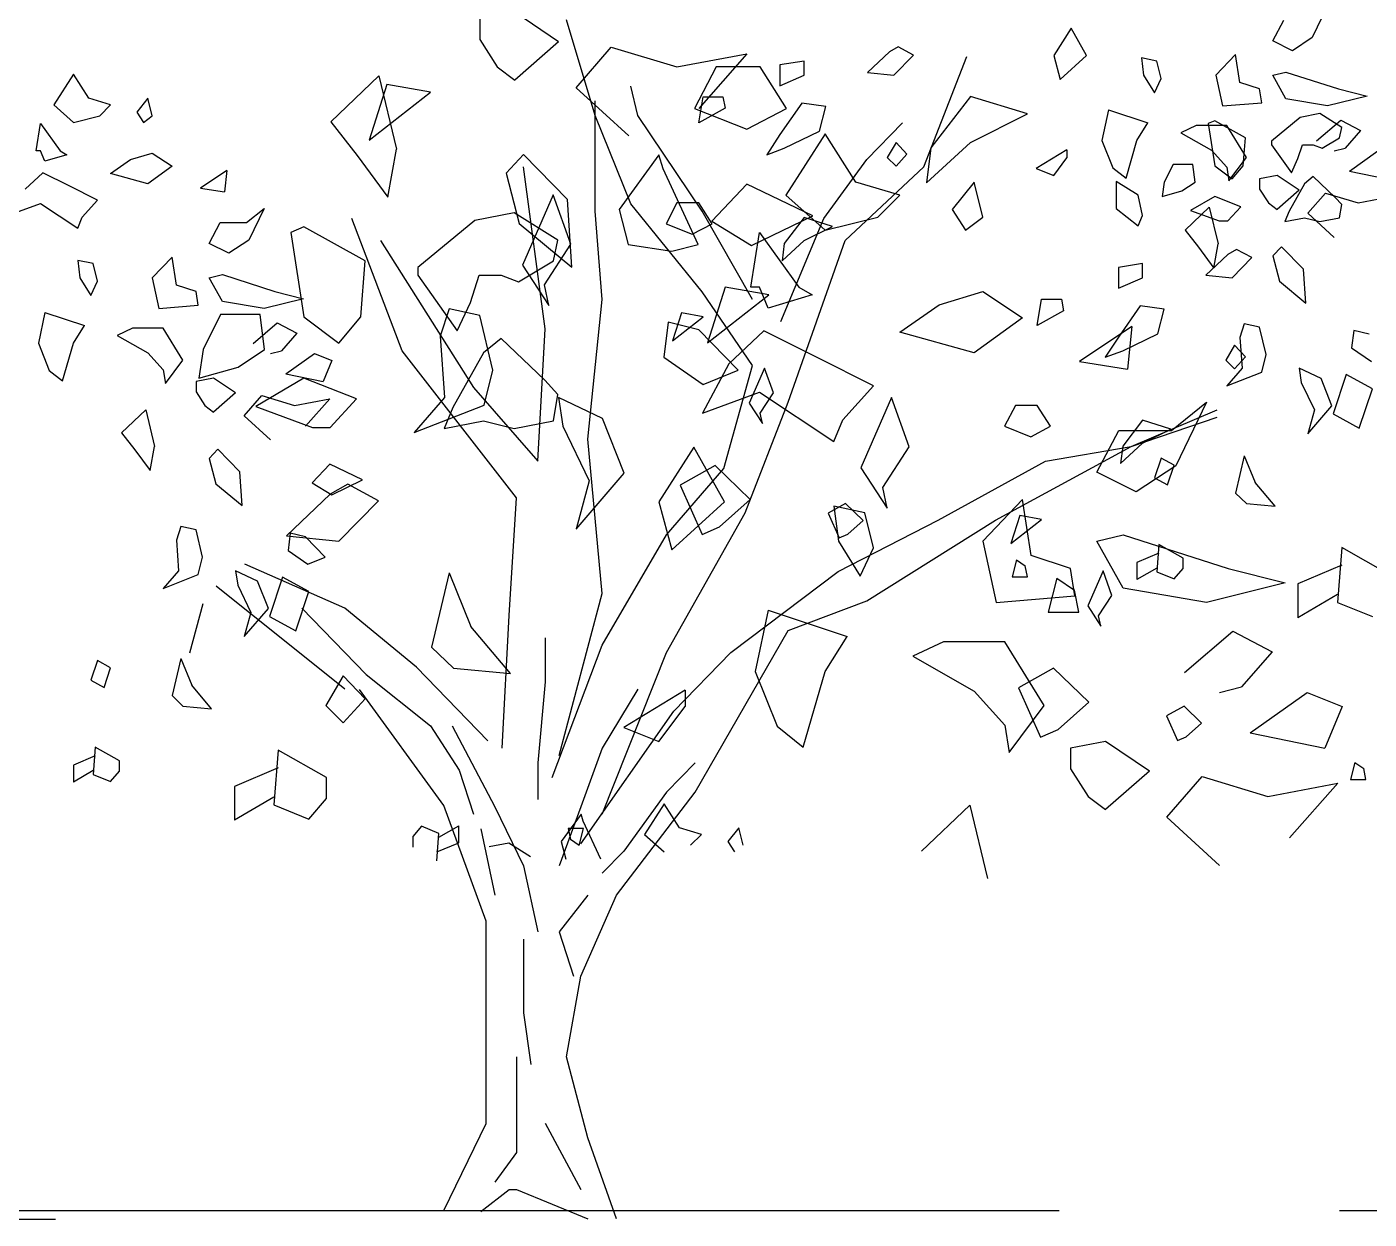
# Model space of a CAD drawing. Extents: x 325727 to 327590, y 63665 to 64664.
# Drawn here: x 326430.6 to 326909.3, y 63671.1 to 64096.4 of the extents above; entities that cross this region are included whole.
import ezdxf

# ---------------------------------------------------------------- set-up
doc = ezdxf.new("R2010")
doc.units = 0
doc.header["$MEASUREMENT"] = 0
doc.layers.get('0').update_dxf_attribs({"linetype": 'CONTINUOUS'})

msp = doc.modelspace()

# ---------------------------------------------------------------- linework, layer by layer
at = {"color": 7, "linetype": 'CONTINUOUS'}
for p, q in [((326620.25, 64091.08), (326604.62, 64101.62)), ((326894.5, 64103.91), (326889.03, 64092.58)), ((326592.12, 64099.28), (326592.12, 64091.86)), ((326633.25, 64064.78), (326623.06, 64098.89)), ((326803.09, 64095.91), (326796.84, 64086.14)), ((326808.56, 64086.14), (326803.09, 64095.91)), ((326874.97, 64091.41), (326878.88, 64098.83)), ((326592.12, 64091.86), (326598.38, 64082.09)), ((326620.25, 64091.08), (326604.62, 64077.41)), ((326882, 64087.89), (326874.97, 64091.41)), ((326889.03, 64092.58), (326882, 64087.89)), ((326626.5, 64074.67), (326639, 64089.12)), ((326639, 64089.12), (326662.44, 64082.09)), ((326662.44, 64082.09), (326687.44, 64086.78)), ((326687.44, 64086.78), (326670.25, 64067.25)), ((326738.25, 64087.5), (326730.44, 64080.08)), ((326741.38, 64089.27), (326738.25, 64087.5)), ((326739.81, 64079.11), (326746.84, 64086.33)), ((326746.84, 64086.33), (326741.38, 64089.27)), ((326796.84, 64086.14), (326799.19, 64077.55)), ((326799.19, 64077.55), (326808.56, 64086.14)), ((326861.69, 64086.53), (326854.66, 64079.11)), ((326863.25, 64076.56), (326861.69, 64086.53)), ((326598.38, 64082.09), (326604.62, 64077.41)), ((326676.5, 64082.09), (326668.69, 64067.25)), ((326692.12, 64082.09), (326676.5, 64082.09)), ((326701.5, 64067.25), (326692.12, 64082.09)), ((326707.78, 64084.19), (326699.19, 64082.81)), ((326699.19, 64082.81), (326699.19, 64075.39)), ((326707.78, 64079.11), (326707.78, 64084.19)), ((326750.56, 64046.41), (326765.84, 64085.77)), ((326828.09, 64085.36), (326828.88, 64079.11)), ((326833.56, 64084.19), (326828.09, 64085.36)), ((326835.12, 64077.94), (326833.56, 64084.19)), ((326447.22, 64079.48), (326440.19, 64068.55)), ((326452.69, 64070.89), (326447.22, 64079.48)), ((326556.19, 64078.97), (326539, 64062.56)), ((326556.19, 64078.97), (326562.44, 64052.8)), ((326699.19, 64075.39), (326707.78, 64079.11)), ((326730.44, 64080.08), (326739.81, 64079.11)), ((326828.88, 64079.11), (326832.78, 64072.86)), ((326832.78, 64072.86), (326835.12, 64077.94)), ((326854.66, 64079.11), (326857, 64068.17)), ((326870.28, 64074.22), (326863.25, 64076.56)), ((326874.97, 64079.11), (326879.66, 64080.28)), ((326879.66, 64070.7), (326874.97, 64079.11)), ((326879.66, 64080.28), (326898.41, 64074.22)), ((326558.94, 64075.86), (326552.69, 64055.94)), ((326552.69, 64055.94), (326574.56, 64073.12)), ((326574.56, 64073.12), (326558.94, 64075.86)), ((326645.25, 64057.48), (326626.5, 64074.67)), ((326648.56, 64064.78), (326646, 64075.27)), ((326871.06, 64069.34), (326870.28, 64074.22)), ((326898.41, 64074.22), (326908.56, 64071.69)), ((326440.19, 64068.55), (326447.22, 64062.3)), ((326460.5, 64068.55), (326452.69, 64070.89)), ((326456.59, 64064.64), (326460.5, 64068.55)), ((326473.78, 64070.89), (326469.88, 64066)), ((326475.34, 64064.64), (326473.78, 64070.89)), ((326633.25, 64030.66), (326633.25, 64070.02)), ((326668.69, 64067.25), (326687.44, 64059.83)), ((326670.28, 64062.11), (326671.84, 64071.48)), ((326679.66, 64067.39), (326670.28, 64062.11)), ((326671.84, 64071.48), (326678.88, 64071.48)), ((326678.88, 64071.48), (326679.66, 64067.39)), ((326687.44, 64059.83), (326701.5, 64067.25)), ((326707, 64069.14), (326699.19, 64058.02)), ((326715.59, 64067.97), (326707, 64069.14)), ((326713.25, 64059.19), (326715.59, 64067.97)), ((326767.12, 64071.55), (326753.06, 64053.19)), ((326787.44, 64065.3), (326767.12, 64071.55)), ((326857, 64068.17), (326871.06, 64069.34)), ((326894.5, 64068.17), (326879.66, 64070.7)), ((326908.56, 64071.69), (326894.5, 64068.17)), ((326447.22, 64062.3), (326456.59, 64064.64)), ((326469.88, 64066), (326472.22, 64062.3)), ((326472.22, 64062.3), (326475.34, 64064.64)), ((326539, 64062.56), (326548.38, 64050.45)), ((326646, 64033.29), (326633.25, 64064.78)), ((326671.5, 64030.66), (326648.56, 64064.78)), ((326730.16, 64049.03), (326742.91, 64062.16)), ((326767.12, 64055.14), (326787.44, 64065.3)), ((326816.38, 64066.8), (326814.03, 64055.86)), ((326816.38, 64066.8), (326830.44, 64062.11)), ((326854.25, 64062.88), (326851.91, 64061.91)), ((326865.19, 64056.83), (326854.25, 64062.88)), ((326884.72, 64064.05), (326874.56, 64055.66)), ((326891.75, 64065.42), (326884.72, 64064.05)), ((326890.59, 64055.67), (326899.19, 64063.09)), ((326899.56, 64060.53), (326891.75, 64065.42)), ((326899.19, 64063.09), (326906.22, 64059.38)), ((326433.94, 64052.14), (326435.5, 64061.91)), ((326435.5, 64061.91), (326442.53, 64052.14)), ((326699.19, 64058.02), (326694.5, 64050.78)), ((326700.75, 64053.12), (326713.25, 64059.19)), ((326715.34, 64058.2), (326701.28, 64036.33)), ((326726.28, 64041.02), (326715.34, 64058.2)), ((326826.53, 64055.86), (326830.44, 64062.11)), ((326847.62, 64061.14), (326842.16, 64058.59)), ((326842.16, 64058.59), (326853.09, 64052.34)), ((326858.56, 64061.14), (326847.62, 64061.14)), ((326851.91, 64061.91), (326854.25, 64046.86)), ((326865.59, 64049.81), (326858.56, 64061.14)), ((326898.78, 64056.83), (326899.56, 64060.53)), ((326906.22, 64059.38), (326900.75, 64053.12)), ((326559.31, 64035.61), (326562.44, 64052.8)), ((326694.5, 64050.78), (326700.75, 64053.12)), ((326740.59, 64055.08), (326737.47, 64049.81)), ((326744.5, 64050.98), (326740.59, 64055.08)), ((326751.5, 64040.69), (326767.12, 64055.14)), ((326753.06, 64053.19), (326751.5, 64040.69)), ((326814.03, 64055.86), (326817.94, 64046.09)), ((326822.62, 64042.39), (326826.53, 64055.86)), ((326864.41, 64046.86), (326865.19, 64056.83)), ((326874.56, 64055.66), (326874.56, 64054.28)), ((326874.56, 64054.28), (326881.59, 64044.33)), ((326883.94, 64049.41), (326885.5, 64054.28)), ((326885.5, 64054.28), (326889.41, 64054.28)), ((326889.41, 64054.28), (326892.53, 64053.11)), ((326892.53, 64053.11), (326898.78, 64056.83)), ((326896.84, 64052.16), (326900.75, 64053.12)), ((326435.5, 64052.14), (326433.94, 64052.14)), ((326437.06, 64048.42), (326435.5, 64052.14)), ((326444.88, 64050.77), (326437.06, 64048.42)), ((326442.53, 64052.14), (326444.88, 64050.77)), ((326460.5, 64044.12), (326467.53, 64049.02)), ((326467.53, 64049.02), (326475.34, 64051.36)), ((326475.34, 64051.36), (326482.38, 64046.67)), ((326548.38, 64050.45), (326559.31, 64035.61)), ((326607.75, 64050.84), (326601.5, 64044.2)), ((326623.38, 64034.83), (326607.75, 64050.84)), ((326655.97, 64050.78), (326641.91, 64031.25)), ((326657.53, 64045.7), (326655.97, 64050.78)), ((326714.88, 64028.04), (326730.16, 64049.03)), ((326737.47, 64049.81), (326740.59, 64046.69)), ((326740.59, 64046.69), (326744.5, 64050.98)), ((326801.53, 64052.55), (326790.59, 64045.91)), ((326796.84, 64043.36), (326801.53, 64049.61)), ((326801.53, 64052.55), (326801.53, 64049.61)), ((326853.09, 64052.34), (326858.56, 64046.3)), ((326859.34, 64041.41), (326865.59, 64049.81)), ((326881.59, 64044.33), (326883.94, 64049.41)), ((326902.31, 64044.92), (326912.47, 64052.16)), ((326436.28, 64044.33), (326430.03, 64038.47)), ((326445.66, 64039.64), (326436.28, 64044.33)), ((326473.78, 64040.42), (326460.5, 64044.12)), ((326482.38, 64046.67), (326473.78, 64040.42)), ((326501.91, 64045.11), (326492.53, 64038.86)), ((326501.91, 64045.11), (326501.12, 64037.48)), ((326601.5, 64044.2), (326606.19, 64026.23)), ((326615.41, 63988.68), (326607.78, 64046.41)), ((326670.03, 64018.75), (326657.53, 64045.7)), ((326722.5, 64020.17), (326750.56, 64046.41)), ((326790.59, 64045.91), (326796.84, 64043.36)), ((326817.94, 64046.09), (326822.62, 64042.39)), ((326839.41, 64047.25), (326836.28, 64041)), ((326846.44, 64047.25), (326839.41, 64047.25)), ((326847.22, 64041), (326846.44, 64047.25)), ((326854.25, 64046.86), (326860.5, 64042.17)), ((326858.56, 64046.3), (326859.34, 64041.41)), ((326860.5, 64042.17), (326864.41, 64046.86)), ((326876.53, 64043.36), (326870.28, 64042.19)), ((326884.34, 64038.09), (326876.53, 64043.36)), ((326902.31, 64044.92), (326915.59, 64042.19)), ((326455.81, 64034.56), (326445.66, 64039.64)), ((326492.53, 64038.86), (326501.12, 64037.48)), ((326687.44, 64040.3), (326674.94, 64027.02)), ((326710.88, 64028.97), (326687.44, 64040.3)), ((326741.91, 64036.33), (326726.28, 64041.02)), ((326768.47, 64041.02), (326760.66, 64031.25)), ((326771.59, 64028.52), (326768.47, 64041.02)), ((326826.91, 64036.31), (326819.09, 64041.2)), ((326819.09, 64041.2), (326819.09, 64031.62)), ((326836.28, 64041), (326835.5, 64035.92)), ((326842.53, 64037.88), (326847.22, 64041)), ((326870.28, 64042.19), (326870.28, 64038.48)), ((326870.28, 64038.48), (326873.41, 64033.59)), ((326886.28, 64040.42), (326880.81, 64030.66)), ((326889.41, 64042.95), (326886.28, 64040.42)), ((326897.22, 64035.53), (326889.41, 64042.95)), ((326450.34, 64028.5), (326455.81, 64034.56)), ((326618.31, 64036.41), (326607.38, 64011.41)), ((326624.56, 64018.83), (326618.31, 64036.41)), ((326624.94, 64010.61), (326623.38, 64034.83)), ((326662.47, 64033.59), (326658.56, 64026.17)), ((326670.28, 64033.59), (326662.47, 64033.59)), ((326674.97, 64026.17), (326670.28, 64033.59)), ((326701.28, 64036.33), (326715.34, 64023.83)), ((326734.09, 64028.52), (326741.91, 64036.33)), ((326828.47, 64029.09), (326826.91, 64036.31)), ((326835.5, 64035.92), (326842.53, 64037.88)), ((326854.25, 64035.92), (326845.66, 64030.84)), ((326863.62, 64032.22), (326854.25, 64035.92)), ((326873.41, 64033.59), (326876.53, 64031.25)), ((326884.34, 64038.09), (326876.53, 64031.25)), ((326887.47, 64029.89), (326893.72, 64037.11)), ((326893.72, 64037.11), (326905.44, 64033.59)), ((326899.56, 64033), (326897.22, 64035.53)), ((326905.44, 64033.59), (326917.94, 64035.94)), ((326425.34, 64029.67), (326435.5, 64033.39)), ((326435.5, 64033.39), (326448.78, 64024.59)), ((326508.94, 64026.55), (326515.19, 64031.62)), ((326515.19, 64031.62), (326509.72, 64020.3)), ((326604.41, 64030.08), (326590.34, 64027.34)), ((326620.03, 64020.31), (326604.41, 64030.08)), ((326635.81, 63999.18), (326633.25, 64030.66)), ((326641.91, 64031.25), (326645.03, 64018.75)), ((326671.5, 64001.8), (326646, 64033.29)), ((326689.38, 63999.18), (326671.5, 64030.66)), ((326689, 64018.42), (326710.88, 64028.97)), ((326760.66, 64031.25), (326765.34, 64023.83)), ((326819.09, 64031.62), (326826.91, 64025.38)), ((326826.91, 64025.38), (326828.47, 64029.09)), ((326852.31, 64032.03), (326843.72, 64023.83)), ((326845.66, 64030.84), (326855.81, 64027.14)), ((326852.31, 64032.03), (326855.44, 64018.95)), ((326858.94, 64027.14), (326863.62, 64032.22)), ((326880.81, 64030.66), (326879.25, 64026.94)), ((326896.84, 64021.3), (326887.47, 64029.89)), ((326898.78, 64028.31), (326899.56, 64033)), ((326448.78, 64024.59), (326450.34, 64028.5)), ((326495.66, 64019.12), (326499.56, 64026.55)), ((326499.56, 64026.55), (326508.94, 64026.55)), ((326529.41, 64025), (326524.72, 64023.05)), ((326551.28, 64012.89), (326529.41, 64025)), ((326564.41, 63980.8), (326546.56, 64028.04)), ((326590.34, 64027.34), (326570.03, 64010.55)), ((326606.19, 64026.23), (326624.94, 64010.61)), ((326658.56, 64026.17), (326667.94, 64022.47)), ((326667.94, 64022.47), (326674.97, 64026.17)), ((326674.94, 64027.02), (326689, 64018.42)), ((326699.56, 63991.3), (326714.88, 64028.04)), ((326707.78, 64028.33), (326700.75, 64019.14)), ((326717.94, 64025.2), (326707.78, 64028.33)), ((326707.78, 64020.12), (326717.94, 64025.2)), ((326715.34, 64023.83), (326734.09, 64028.52)), ((326765.34, 64023.83), (326771.59, 64028.52)), ((326855.81, 64027.14), (326858.94, 64027.14)), ((326879.25, 64026.94), (326886.28, 64028.31)), ((326886.28, 64028.31), (326891.75, 64026.94)), ((326891.75, 64026.94), (326898.78, 64028.31)), ((326502.69, 64015.61), (326495.66, 64019.12)), ((326509.72, 64020.3), (326502.69, 64015.61)), ((326524.72, 64023.05), (326529.41, 63992.97)), ((326556.78, 64020.17), (326589.91, 63967.69)), ((326618.47, 64012.89), (326620.03, 64020.31)), ((326688.78, 64003.52), (326691.91, 64023.05)), ((326691.91, 64023.05), (326705.97, 64003.52)), ((326699.97, 64012.89), (326707.78, 64020.12)), ((326700.75, 64019.14), (326699.97, 64012.89)), ((326702.12, 63962.44), (326722.5, 64020.17)), ((326843.72, 64023.83), (326848.41, 64017.78)), ((326615.19, 64004.38), (326624.56, 64018.83)), ((326645.03, 64018.75), (326660.66, 64016.41)), ((326660.66, 64016.41), (326670.03, 64018.75)), ((326848.41, 64017.78), (326853.88, 64010.36)), ((326858.94, 64015.22), (326851.12, 64007.8)), ((326853.88, 64010.36), (326855.44, 64018.95)), ((326862.06, 64016.98), (326858.94, 64015.22)), ((326867.53, 64014.05), (326862.06, 64016.98)), ((326878.09, 64017.97), (326874.97, 64014.66)), ((326874.97, 64014.66), (326877.31, 64005.67)), ((326885.91, 64009.97), (326878.09, 64017.97)), ((326454.25, 64011.91), (326448.78, 64013.08)), ((326448.78, 64013.08), (326449.56, 64006.83)), ((326455.81, 64005.66), (326454.25, 64011.91)), ((326482.38, 64014.25), (326475.34, 64006.83)), ((326483.94, 64004.28), (326482.38, 64014.25)), ((326549.72, 63992.97), (326551.28, 64012.89)), ((326570.03, 64010.55), (326570.03, 64007.81)), ((326605.97, 64005.47), (326618.47, 64012.89)), ((326607.38, 64011.41), (326616.75, 63996.95)), ((326828.47, 64011.91), (326819.88, 64010.53)), ((326819.88, 64010.53), (326819.88, 64003.11)), ((326828.47, 64006.83), (326828.47, 64011.91)), ((326860.5, 64006.83), (326867.53, 64014.05)), ((326886.69, 63997.86), (326885.91, 64009.97)), ((326449.56, 64006.83), (326453.47, 64000.58)), ((326453.47, 64000.58), (326455.81, 64005.66)), ((326475.34, 64006.83), (326477.69, 63995.89)), ((326495.66, 64006.83), (326500.34, 64008)), ((326500.34, 63998.42), (326495.66, 64006.83)), ((326500.34, 64008), (326519.09, 64001.94)), ((326570.03, 64007.81), (326584.09, 63987.89)), ((326588.78, 63998.05), (326591.91, 64007.81)), ((326591.91, 64007.81), (326599.72, 64007.81)), ((326599.72, 64007.81), (326605.97, 64005.47)), ((326819.88, 64003.11), (326828.47, 64006.83)), ((326851.12, 64007.8), (326860.5, 64006.83)), ((326877.31, 64005.67), (326886.69, 63997.86)), ((326490.97, 64001.94), (326483.94, 64004.28)), ((326491.75, 63997.06), (326490.97, 64001.94)), ((326519.09, 64001.94), (326529.25, 63999.41)), ((326616.75, 63996.95), (326615.19, 64004.38)), ((326689.38, 63975.56), (326671.5, 64001.8)), ((326679.62, 64003.58), (326673.38, 63983.66)), ((326673.38, 63983.66), (326695.25, 64000.84)), ((326695.25, 64000.84), (326679.62, 64003.58)), ((326691.91, 64003.52), (326688.78, 64003.52)), ((326695.03, 63996.09), (326691.91, 64003.52)), ((326710.66, 64000.78), (326695.03, 63996.09)), ((326705.97, 64003.52), (326710.66, 64000.78)), ((326755.97, 63997.27), (326771.59, 64001.95)), ((326771.59, 64001.95), (326785.66, 63992.58)), ((326477.69, 63995.89), (326491.75, 63997.06)), ((326515.19, 63995.89), (326500.34, 63998.42)), ((326529.25, 63999.41), (326515.19, 63995.89)), ((326581.19, 63995.77), (326578.06, 63986)), ((326592.12, 63993.42), (326581.19, 63995.77)), ((326584.09, 63987.89), (326588.78, 63998.05)), ((326630.72, 63949.32), (326635.81, 63999.18)), ((326741.91, 63987.5), (326755.97, 63997.27)), ((326790.97, 63989.83), (326792.53, 63999.2)), ((326792.53, 63999.2), (326799.56, 63999.2)), ((326799.56, 63999.2), (326800.34, 63995.11)), ((326827.69, 63996.86), (326819.88, 63985.73)), ((326836.28, 63995.69), (326827.69, 63996.86)), ((326833.94, 63986.91), (326836.28, 63995.69)), ((326437.06, 63994.52), (326434.72, 63983.58)), ((326437.06, 63994.52), (326451.12, 63989.83)), ((326499.72, 63993.75), (326493.47, 63981.25)), ((326513.78, 63993.75), (326499.72, 63993.75)), ((326511.28, 63983.39), (326519.88, 63990.81)), ((326515.34, 63981.25), (326513.78, 63993.75)), ((326519.88, 63990.81), (326526.91, 63987.09)), ((326529.41, 63992.97), (326541.91, 63983.59)), ((326541.91, 63983.59), (326549.72, 63992.97)), ((326596.81, 63973.89), (326592.12, 63993.42)), ((326659.31, 63991.08), (326657.75, 63978.58)), ((326670.25, 63988.34), (326659.31, 63991.08)), ((326664.03, 63994.34), (326660.91, 63984.38)), ((326660.91, 63984.38), (326671.84, 63992.97)), ((326671.84, 63992.97), (326664.03, 63994.34)), ((326785.66, 63992.58), (326768.47, 63980.08)), ((326800.34, 63995.11), (326790.97, 63989.83)), ((326864.81, 63990.44), (326863.25, 63985.55)), ((326870.28, 63989.27), (326864.81, 63990.44)), ((326447.22, 63983.58), (326451.12, 63989.83)), ((326468.31, 63988.86), (326462.84, 63986.31)), ((326462.84, 63986.31), (326473.78, 63980.06)), ((326479.25, 63988.86), (326468.31, 63988.86)), ((326486.28, 63977.53), (326479.25, 63988.86)), ((326526.91, 63987.09), (326521.44, 63980.84)), ((326578.06, 63986), (326579.62, 63964.12)), ((326612.88, 63941.45), (326615.41, 63988.68)), ((326684.31, 63973.89), (326670.25, 63988.34)), ((326693.47, 63987.89), (326680.97, 63976.17)), ((326712.22, 63978.52), (326693.47, 63987.89)), ((326768.47, 63980.08), (326741.91, 63987.5)), ((326824.72, 63989.45), (326805.97, 63976.95)), ((326819.88, 63985.73), (326815.19, 63978.5)), ((326821.44, 63980.84), (326833.94, 63986.91)), ((326824.72, 63989.45), (326823.16, 63974.22)), ((326872.62, 63979.5), (326870.28, 63989.27)), ((326903.88, 63988.09), (326903.09, 63981.84)), ((326909.34, 63986.72), (326903.88, 63988.09)), ((326434.72, 63983.58), (326438.62, 63973.81)), ((326443.31, 63970.11), (326447.22, 63983.58)), ((326493.47, 63981.25), (326491.91, 63971.09)), ((326505.97, 63975), (326515.34, 63981.25)), ((326517.53, 63979.88), (326521.44, 63980.84)), ((326605.22, 63928.33), (326564.41, 63980.8)), ((326599.72, 63985.16), (326593.47, 63980.08)), ((326615.34, 63970.31), (326599.72, 63985.16)), ((326815.19, 63978.5), (326821.44, 63980.84)), ((326861.28, 63982.8), (326858.16, 63977.53)), ((326865.19, 63978.7), (326861.28, 63982.8)), ((326863.25, 63985.55), (326864.03, 63974.61)), ((326903.09, 63981.84), (326910.12, 63976.95)), ((326473.78, 63980.06), (326479.25, 63974.02)), ((326480.03, 63969.12), (326486.28, 63977.53)), ((326523, 63972.64), (326533.16, 63979.88)), ((326533.16, 63979.88), (326539.41, 63977.33)), ((326539.41, 63977.33), (326536.28, 63969.91)), ((326593.47, 63980.08), (326582.53, 63960.55)), ((326657.75, 63978.58), (326671.81, 63968.81)), ((326680.97, 63976.17), (326671.59, 63958.59)), ((326732.53, 63968.36), (326712.22, 63978.52)), ((326805.97, 63976.95), (326823.16, 63974.22)), ((326858.16, 63977.53), (326861.28, 63974.41)), ((326861.28, 63974.41), (326865.19, 63978.7)), ((326871.06, 63973.25), (326872.62, 63979.5)), ((326438.62, 63973.81), (326443.31, 63970.11)), ((326479.25, 63974.02), (326480.03, 63969.12)), ((326491.91, 63971.09), (326505.97, 63975)), ((326523, 63972.64), (326536.28, 63969.91)), ((326593.69, 63961.39), (326596.81, 63973.89)), ((326671.81, 63968.81), (326684.31, 63973.89)), ((326679.16, 63938.82), (326689.38, 63975.56)), ((326693.72, 63974.61), (326688.25, 63962.11)), ((326696.84, 63965.83), (326693.72, 63974.61)), ((326864.03, 63974.61), (326858.56, 63968.36)), ((326858.56, 63968.36), (326871.06, 63973.25)), ((326884.34, 63974.61), (326885.12, 63969.53)), ((326892.16, 63970.91), (326884.34, 63974.61)), ((326901.12, 63972.34), (326896.44, 63958.28)), ((326910.5, 63967.27), (326901.12, 63972.34)), ((326497.22, 63971.08), (326490.97, 63969.91)), ((326490.97, 63969.91), (326490.97, 63966.2)), ((326505.03, 63965.81), (326497.22, 63971.08)), ((326529.41, 63971.09), (326512.22, 63960.94)), ((326548.16, 63963.67), (326529.41, 63971.09)), ((326589.91, 63967.69), (326612.88, 63941.45)), ((326620.03, 63965.23), (326615.34, 63970.31)), ((326721.59, 63956.25), (326732.53, 63968.36)), ((326885.12, 63969.53), (326889.81, 63959.77)), ((326885.12, 63969.53), (326889.81, 63959.77)), ((326896.06, 63961.14), (326892.16, 63970.91)), ((326905.81, 63953.2), (326910.5, 63967.27)), ((326490.97, 63966.2), (326494.09, 63961.31)), ((326505.03, 63965.81), (326497.22, 63958.97)), ((326508.16, 63957.61), (326514.41, 63964.83)), ((326514.41, 63964.83), (326526.12, 63961.31)), ((326526.12, 63961.31), (326538.62, 63963.66)), ((326538.62, 63963.66), (326530.03, 63953.89)), ((326538.78, 63953.52), (326548.16, 63963.67)), ((326579.62, 63964.12), (326568.69, 63951.62)), ((326618.47, 63955.86), (326620.03, 63965.23)), ((326620.25, 63964.12), (326621.81, 63953.97)), ((326635.88, 63956.7), (326620.25, 63964.12)), ((326671.59, 63958.59), (326691.91, 63966.02)), ((326686.81, 63923.08), (326702.12, 63962.44)), ((326688.25, 63962.11), (326692.94, 63954.89)), ((326691.91, 63966.02), (326718.47, 63948.44)), ((326692.16, 63958.59), (326696.84, 63965.83)), ((326739, 63964.12), (326728.06, 63939.12)), ((326745.25, 63946.55), (326739, 63964.12)), ((326838.78, 63952.34), (326851.28, 63962.5)), ((326851.28, 63962.5), (326840.34, 63939.84)), ((326473, 63959.75), (326464.41, 63951.55)), ((326473, 63959.75), (326476.12, 63946.67)), ((326494.09, 63961.31), (326497.22, 63958.97)), ((326517.53, 63949.02), (326508.16, 63957.61)), ((326512.22, 63960.94), (326532.53, 63953.52)), ((326568.69, 63951.62), (326593.69, 63961.39)), ((326582.53, 63960.55), (326579.41, 63953.12)), ((326692.94, 63954.89), (326692.16, 63958.59)), ((326783.16, 63961.31), (326779.25, 63953.89)), ((326790.97, 63961.31), (326783.16, 63961.31)), ((326795.66, 63953.89), (326790.97, 63961.31)), ((326824.5, 63946.7), (326855.09, 63959.81)), ((326824.5, 63946.7), (326855.09, 63957.2)), ((326887.47, 63951.17), (326896.06, 63961.14)), ((326889.81, 63959.77), (326887.47, 63951.17)), ((326896.44, 63958.28), (326905.81, 63953.2)), ((326532.53, 63953.52), (326538.78, 63953.52)), ((326579.41, 63953.12), (326593.47, 63955.86)), ((326593.47, 63955.86), (326604.41, 63953.12)), ((326604.41, 63953.12), (326618.47, 63955.86)), ((326621.81, 63953.97), (326631.19, 63934.44)), ((326621.81, 63953.97), (326631.19, 63934.44)), ((326643.69, 63937.17), (326635.88, 63956.7)), ((326718.47, 63948.44), (326721.59, 63956.25)), ((326779.25, 63953.89), (326788.62, 63950.19)), ((326788.62, 63950.19), (326795.66, 63953.89)), ((326812.22, 63937.5), (326820.03, 63952.34)), ((326820.03, 63952.34), (326838.78, 63952.34)), ((326828.47, 63956.05), (326821.44, 63946.86)), ((326838.62, 63952.92), (326828.47, 63956.05)), ((326828.47, 63947.84), (326838.62, 63952.92)), ((326464.41, 63951.55), (326469.09, 63945.5)), ((326635.81, 63894.21), (326630.72, 63949.32)), ((326820.66, 63940.61), (326828.47, 63947.84)), ((326469.09, 63945.5), (326474.56, 63938.08)), ((326474.56, 63938.08), (326476.12, 63946.67)), ((326498.78, 63945.69), (326495.66, 63942.38)), ((326506.59, 63937.69), (326498.78, 63945.69)), ((326668.47, 63946.48), (326655.97, 63926.95)), ((326679.41, 63926.95), (326668.47, 63946.48)), ((326735.88, 63932.09), (326745.25, 63946.55)), ((326776.06, 63920.45), (326824.5, 63946.7)), ((326793.91, 63941.45), (326824.5, 63946.7)), ((326821.44, 63946.86), (326820.66, 63940.61)), ((326835.12, 63942.58), (326832.78, 63935.55)), ((326839.81, 63940.05), (326835.12, 63942.58)), ((326864.81, 63943.36), (326861.69, 63930.08)), ((326864.81, 63943.36), (326868.72, 63933.8)), ((326495.66, 63942.38), (326498, 63933.39)), ((326507.38, 63925.58), (326506.59, 63937.69)), ((326538.62, 63940.42), (326532.38, 63933.78)), ((326550.34, 63934.75), (326538.62, 63940.42)), ((326658.75, 63915.2), (326679.16, 63938.82)), ((326676.12, 63939.92), (326663.62, 63932.89)), ((326688.62, 63927.81), (326676.12, 63939.92)), ((326728.06, 63939.12), (326737.44, 63924.67)), ((326755.66, 63920.45), (326793.91, 63941.45)), ((326840.34, 63939.84), (326826.28, 63930.47)), ((326837.47, 63933.02), (326839.81, 63940.05)), ((326498, 63933.39), (326507.38, 63925.58)), ((326532.38, 63933.78), (326539.41, 63929.48)), ((326545.03, 63933.2), (326538.78, 63929.69)), ((326539.41, 63929.48), (326550.34, 63934.75)), ((326555.97, 63927.34), (326545.03, 63933.2)), ((326626.5, 63917.25), (326643.69, 63937.17)), ((326631.19, 63934.44), (326626.5, 63917.25)), ((326663.62, 63932.89), (326671.44, 63915.31)), ((326826.28, 63930.47), (326812.22, 63937.5)), ((326832.78, 63935.55), (326837.47, 63933.02)), ((326875.75, 63925.39), (326868.72, 63933.8)), ((326538.78, 63929.69), (326523.16, 63914.84)), ((326602.66, 63886.34), (326605.22, 63928.33)), ((326737.44, 63924.67), (326735.88, 63932.09)), ((326861.69, 63930.08), (326865.59, 63926.38)), ((326541.91, 63912.89), (326555.97, 63927.34)), ((326655.97, 63926.95), (326660.66, 63909.77)), ((326660.66, 63909.77), (326679.41, 63926.95)), ((326677.69, 63918.05), (326688.62, 63927.81)), ((326722.62, 63926.38), (326716.38, 63922.86)), ((326729.41, 63923.05), (326718.47, 63925.39)), ((326718.47, 63925.39), (326720.03, 63912.89)), ((326728.88, 63920.31), (326722.62, 63926.38)), ((326785.66, 63927.73), (326771.59, 63912.89)), ((326788.78, 63907.81), (326785.66, 63927.73)), ((326865.59, 63926.38), (326875.75, 63925.39)), ((326658.75, 63873.22), (326686.81, 63923.08)), ((326716.38, 63922.86), (326720.28, 63914.06)), ((326719.97, 63902.09), (326755.66, 63920.45)), ((326723.41, 63915.44), (326728.88, 63920.31)), ((326732.53, 63910.55), (326729.41, 63923.05)), ((326730.16, 63891.59), (326776.06, 63920.45)), ((326784.72, 63922.06), (326781.59, 63912.09)), ((326781.59, 63912.09), (326792.53, 63920.69)), ((326792.53, 63920.69), (326784.72, 63922.06)), ((326485.5, 63918.16), (326483.94, 63913.27)), ((326490.97, 63916.98), (326485.5, 63918.16)), ((326493.31, 63907.22), (326490.97, 63916.98)), ((326523.16, 63914.84), (326541.91, 63912.89)), ((326524.56, 63915.81), (326523.78, 63909.56)), ((326530.03, 63914.44), (326524.56, 63915.81)), ((326537.06, 63907.22), (326530.03, 63914.44)), ((326635.81, 63875.84), (326658.75, 63915.2)), ((326671.44, 63915.31), (326677.69, 63918.05)), ((326720.28, 63914.06), (326723.41, 63915.44)), ((326812.22, 63912.89), (326821.59, 63915.23)), ((326821.59, 63915.23), (326859.09, 63903.12)), ((326483.94, 63913.27), (326484.72, 63902.33)), ((326523.78, 63909.56), (326530.81, 63904.67)), ((326720.03, 63912.89), (326727.84, 63900.39)), ((326727.84, 63900.39), (326732.53, 63910.55)), ((326771.59, 63912.89), (326776.28, 63891.02)), ((326821.59, 63896.09), (326812.22, 63912.89)), ((326834.34, 63911.72), (326833.56, 63901.95)), ((326842.94, 63906.84), (326834.34, 63911.72)), ((326899.56, 63910.62), (326898, 63891.09)), ((326916.75, 63900.86), (326899.56, 63910.62)), ((326491.75, 63900.97), (326493.31, 63907.22)), ((326544.03, 63888.97), (326508.31, 63904.71)), ((326530.81, 63904.67), (326537.06, 63907.22)), ((326783.56, 63906.25), (326782, 63900.2)), ((326783.56, 63906.25), (326786.69, 63904.11)), ((326802.84, 63903.12), (326788.78, 63907.81)), ((326834.34, 63908.59), (326826.53, 63905.28)), ((326826.53, 63905.28), (326826.53, 63899.22)), ((326842.94, 63903.12), (326842.94, 63906.84)), ((326899.56, 63904.38), (326883.94, 63897.73)), ((326484.72, 63902.33), (326479.25, 63896.08)), ((326479.25, 63896.08), (326491.75, 63900.97)), ((326505.03, 63902.33), (326505.81, 63897.25)), ((326512.84, 63898.62), (326505.03, 63902.33)), ((326521.81, 63900.06), (326517.12, 63886)), ((326531.19, 63894.98), (326521.81, 63900.06)), ((326581.19, 63901.62), (326574.94, 63875.06)), ((326581.19, 63901.62), (326589, 63882.48)), ((326681.72, 63873.22), (326719.97, 63902.09)), ((326782, 63900.2), (326787.47, 63900.2)), ((326787.47, 63900.2), (326786.69, 63904.11)), ((326798, 63899.69), (326794.88, 63887.58)), ((326798, 63899.69), (326804.25, 63895.39)), ((326804.41, 63893.36), (326802.84, 63903.12)), ((326814.41, 63902.33), (326808.94, 63889.83)), ((326817.53, 63893.55), (326814.41, 63902.33)), ((326833.56, 63903.33), (326826.53, 63899.22)), ((326833.56, 63901.95), (326839.81, 63899.42)), ((326839.81, 63899.42), (326842.94, 63903.12)), ((326859.09, 63903.12), (326879.41, 63898.05)), ((326544.03, 63860.1), (326498.12, 63896.84)), ((326505.81, 63897.25), (326510.5, 63887.48)), ((326505.81, 63897.25), (326510.5, 63887.48)), ((326516.75, 63888.86), (326512.84, 63898.62)), ((326526.5, 63880.92), (326531.19, 63894.98)), ((326805.81, 63887.58), (326804.25, 63895.39)), ((326851.28, 63891.02), (326821.59, 63896.09)), ((326879.41, 63898.05), (326851.28, 63891.02)), ((326883.94, 63897.73), (326883.94, 63885.62)), ((326488.78, 63873.05), (326493.47, 63890.62)), ((326620.5, 63836.48), (326635.81, 63894.21)), ((326702.12, 63881.09), (326730.16, 63891.59)), ((326776.28, 63891.02), (326804.41, 63893.36)), ((326808.94, 63889.83), (326813.62, 63882.61)), ((326812.84, 63886.31), (326817.53, 63893.55)), ((326898, 63893.83), (326883.94, 63885.62)), ((326898, 63891.09), (326910.5, 63886.02)), ((326508.16, 63878.89), (326516.75, 63888.86)), ((326510.5, 63887.48), (326508.16, 63878.89)), ((326517.12, 63886), (326526.5, 63880.92)), ((326528.72, 63888.97), (326551.66, 63865.35)), ((326569.53, 63867.97), (326544.03, 63888.97)), ((326600.12, 63839.11), (326602.66, 63886.34)), ((326695.03, 63888.28), (326690.34, 63866.41)), ((326695.03, 63888.28), (326723.16, 63878.91)), ((326794.88, 63887.58), (326805.81, 63887.58)), ((326813.62, 63882.61), (326812.84, 63886.31)), ((326603.06, 63865.69), (326589, 63882.48)), ((326668.97, 63823.36), (326702.12, 63881.09)), ((326843.47, 63866.02), (326860.66, 63880.86)), ((326860.66, 63880.86), (326874.72, 63873.44)), ((326615.41, 63878.47), (326615.41, 63862.73)), ((326617.97, 63828.61), (326635.81, 63875.84)), ((326715.34, 63866.41), (326723.16, 63878.91)), ((326757.53, 63876.95), (326746.59, 63871.88)), ((326779.41, 63876.95), (326757.53, 63876.95)), ((326793.47, 63854.3), (326779.41, 63876.95)), ((326485.5, 63871.08), (326482.38, 63857.8)), ((326485.5, 63871.08), (326489.41, 63861.52)), ((326574.94, 63875.06), (326582.75, 63867.64)), ((326635.81, 63815.49), (326658.75, 63873.22)), ((326661.31, 63852.23), (326681.72, 63873.22)), ((326746.59, 63871.88), (326768.47, 63859.38)), ((326874.72, 63873.44), (326863.78, 63860.94)), ((326455.81, 63870.3), (326453.47, 63863.27)), ((326460.5, 63867.77), (326455.81, 63870.3)), ((326458.16, 63860.73), (326460.5, 63867.77)), ((326595.03, 63841.73), (326569.53, 63867.97)), ((326582.75, 63867.64), (326603.06, 63865.69)), ((326690.34, 63866.41), (326698.16, 63846.88)), ((326707.53, 63839.45), (326715.34, 63866.41)), ((326796.81, 63867.64), (326784.31, 63860.61)), ((326809.31, 63855.53), (326796.81, 63867.64)), ((326453.47, 63863.27), (326458.16, 63860.73)), ((326496.44, 63853.11), (326489.41, 63861.52)), ((326543.47, 63864.84), (326537.22, 63854.3)), ((326551.28, 63856.64), (326543.47, 63864.84)), ((326551.66, 63865.35), (326574.62, 63846.98)), ((326615.41, 63862.73), (326612.88, 63833.86)), ((326482.38, 63857.8), (326486.28, 63854.09)), ((326543.47, 63848.05), (326551.28, 63856.64)), ((326579.38, 63818.66), (326549.28, 63859.95)), ((326648.56, 63860.1), (326635.81, 63839.11)), ((326665.34, 63859.77), (326643.47, 63846.48)), ((326665.34, 63859.77), (326665.34, 63853.91)), ((326768.47, 63859.38), (326779.41, 63847.27)), ((326784.31, 63860.61), (326792.12, 63843.03)), ((326855.97, 63858.98), (326863.78, 63860.94)), ((326866.91, 63844.53), (326887.22, 63858.98)), ((326887.22, 63858.98), (326899.72, 63853.91)), ((326486.28, 63854.09), (326496.44, 63853.11)), ((326537.22, 63854.3), (326543.47, 63848.05)), ((326628.16, 63804.99), (326661.31, 63852.23)), ((326655.97, 63841.41), (326665.34, 63853.91)), ((326780.97, 63837.5), (326793.47, 63854.3)), ((326798.38, 63845.77), (326809.31, 63855.53)), ((326843.31, 63854.09), (326837.06, 63850.58)), ((326849.56, 63848.03), (326843.31, 63854.09)), ((326899.72, 63853.91), (326893.47, 63839.06)), ((326574.62, 63846.98), (326584.81, 63831.23)), ((326582.28, 63846.98), (326597.56, 63818.12)), ((326698.16, 63846.88), (326707.53, 63839.45)), ((326779.41, 63847.27), (326780.97, 63837.5)), ((326837.06, 63850.58), (326840.97, 63841.78)), ((326844.09, 63843.16), (326849.56, 63848.03)), ((326643.47, 63846.48), (326655.97, 63841.41)), ((326792.12, 63843.03), (326798.38, 63845.77)), ((326840.97, 63841.78), (326844.09, 63843.16)), ((326866.91, 63844.53), (326893.47, 63839.06)), ((326455.03, 63839.44), (326454.25, 63829.67)), ((326463.62, 63834.56), (326455.03, 63839.44)), ((326520.25, 63838.34), (326518.69, 63818.81)), ((326537.44, 63828.58), (326520.25, 63838.34)), ((326635.81, 63839.11), (326628.16, 63818.12)), ((326815.34, 63841.41), (326802.84, 63839.06)), ((326802.84, 63839.06), (326802.84, 63831.64)), ((326830.97, 63830.86), (326815.34, 63841.41)), ((326455.03, 63836.31), (326447.22, 63833)), ((326447.22, 63833), (326447.22, 63826.94)), ((326463.62, 63830.84), (326463.62, 63834.56)), ((326612.88, 63833.86), (326612.88, 63820.74)), ((326668.97, 63833.86), (326658.75, 63823.36)), ((326904.25, 63833.97), (326902.69, 63827.92)), ((326904.25, 63833.97), (326907.38, 63831.83)), ((326454.25, 63831.05), (326447.22, 63826.94)), ((326454.25, 63829.67), (326460.5, 63827.14)), ((326460.5, 63827.14), (326463.62, 63830.84)), ((326520.25, 63832.09), (326504.62, 63825.45)), ((326537.44, 63821.16), (326537.44, 63828.58)), ((326584.81, 63831.23), (326589.91, 63815.49)), ((326802.84, 63831.64), (326809.09, 63821.88)), ((326830.97, 63830.86), (326815.34, 63817.19)), ((326837.22, 63814.45), (326849.72, 63828.91)), ((326849.72, 63828.91), (326873.16, 63821.88)), ((326902.69, 63827.92), (326908.16, 63827.92)), ((326908.16, 63827.92), (326907.38, 63831.83)), ((326504.62, 63825.45), (326504.62, 63813.34)), ((326640.91, 63786.62), (326668.97, 63823.36)), ((326658.75, 63823.36), (326643.47, 63802.37)), ((326873.16, 63821.88), (326898.16, 63826.56)), ((326898.16, 63826.56), (326880.97, 63807.03)), ((326518.69, 63821.55), (326504.62, 63813.34)), ((326518.69, 63818.81), (326531.19, 63813.73)), ((326531.19, 63813.73), (326537.44, 63821.16)), ((326594.41, 63777.38), (326579.38, 63818.66)), ((326597.56, 63818.12), (326607.78, 63797.12)), ((326628.16, 63818.12), (326620.5, 63797.12)), ((326657.94, 63819.27), (326650.91, 63808.33)), ((326663.41, 63810.67), (326657.94, 63819.27)), ((326766.91, 63818.75), (326749.72, 63802.34)), ((326766.91, 63818.75), (326773.16, 63792.58)), ((326809.09, 63821.88), (326815.34, 63817.19)), ((326628.25, 63815.55), (326621.22, 63805.78)), ((326629.03, 63813.02), (326628.25, 63815.55)), ((326855.97, 63797.27), (326837.22, 63814.45)), ((326571.34, 63811.2), (326568.22, 63807.5)), ((326577.59, 63808.67), (326571.34, 63811.2)), ((326576.81, 63798.91), (326577.59, 63808.67)), ((326577.59, 63807.3), (326584.62, 63811.41)), ((326584.62, 63805.34), (326584.62, 63811.41)), ((326592.47, 63810.24), (326597.56, 63786.62)), ((326623.69, 63810.42), (326624.47, 63806.52)), ((326629.16, 63810.42), (326623.69, 63810.42)), ((326627.59, 63804.38), (326629.16, 63810.42)), ((326635.28, 63799.53), (326629.03, 63813.02)), ((326671.22, 63808.33), (326663.41, 63810.67)), ((326684.5, 63810.67), (326680.59, 63805.78)), ((326686.06, 63804.42), (326684.5, 63810.67)), ((326568.22, 63807.5), (326568.22, 63803.78)), ((326576.81, 63802.03), (326584.62, 63805.34)), ((326602.47, 63805.2), (326595.44, 63803.83)), ((326610.28, 63800.31), (326602.47, 63805.2)), ((326621.22, 63805.78), (326622.78, 63799.53)), ((326627.59, 63804.38), (326624.47, 63806.52)), ((326650.91, 63808.33), (326657.94, 63802.08)), ((326667.31, 63804.42), (326671.22, 63808.33)), ((326680.59, 63805.78), (326682.94, 63802.08)), ((326643.47, 63802.37), (326635.81, 63794.5)), ((326607.78, 63797.12), (326612.88, 63773.51)), ((326630.72, 63786.62), (326620.5, 63773.51)), ((326628.16, 63757.76), (326640.91, 63786.62)), ((326594.41, 63736.09), (326594.41, 63777.38)), ((326607.78, 63770.88), (326607.78, 63744.64)), ((326620.5, 63773.51), (326625.62, 63757.76)), ((326623.06, 63728.9), (326628.16, 63757.76)), ((326607.78, 63744.64), (326610.31, 63726.27)), ((326594.41, 63705.12), (326594.41, 63736.09)), ((326605.22, 63728.9), (326605.22, 63710.52)), ((326630.72, 63700.03), (326623.06, 63728.9)), ((326605.22, 63710.52), (326605.22, 63694.78)), ((326579.38, 63674.16), (326594.41, 63705.12)), ((326615.41, 63705.28), (326628.16, 63681.66)), ((326640.91, 63671.16), (326630.72, 63700.03)), ((326605.22, 63694.78), (326597.56, 63684.29)), ((326592.47, 63673.79), (326602.66, 63681.66)), ((326602.66, 63681.66), (326605.22, 63681.66)), ((326605.22, 63681.66), (326630.72, 63671.16)), ((326240.84, 63671.05), (326440.84, 63671.05)), ((326398.81, 63674.16), (326798.81, 63674.16)), ((326898.81, 63674.16), (327298.81, 63674.16))]:
    msp.add_line(p, q, dxfattribs=at)

doc.saveas('drawing.dxf')
